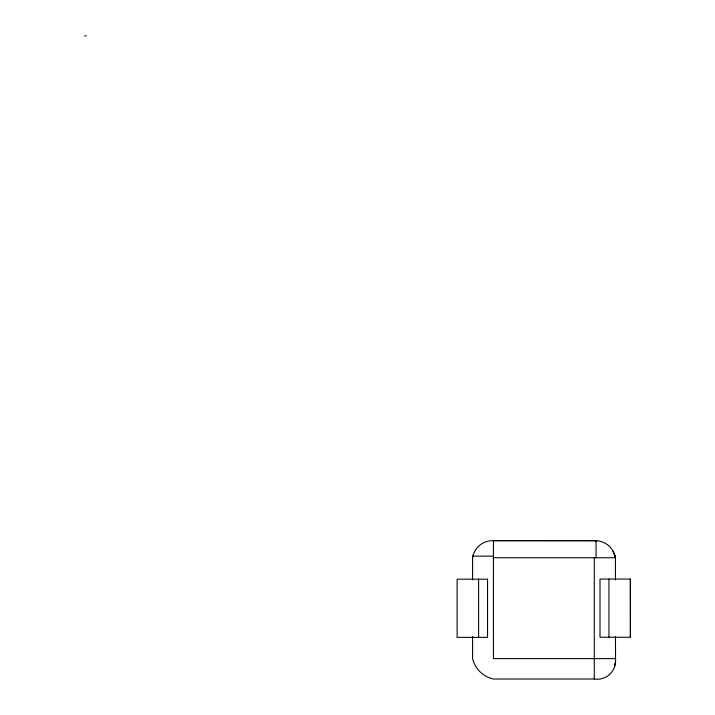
<?xml version="1.0" encoding="UTF-8"?>
<svg xmlns="http://www.w3.org/2000/svg" width="715" height="715" viewBox="0 0 715 715"><rect width="100%" height="100%" fill="white"/><g stroke="black" fill="none" stroke-linecap="round" stroke-linejoin="round"><path stroke-width="1.07" d="M615.445 636.448L615.579 661.447L614.534 667.006A18.375 18.375 0 0 1 594.29 679.018L493.43 679.018A27.313 27.313 0 0 1 472.579 658.613L472.579 636.448M615.579 661.447L614.534 667.006M472.579 579.919L472.579 557.754L473.107 555.358M84.611 35.965L86.149 35.75M596.757 540.701L493.43 540.656A20.288 20.288 0 0 0 472.579 557.754M472.928 556.154L493.43 556.154M493.43 557.754L615.445 557.754L615.445 579.919M630.389 637.244L600.01 637.244L600.01 579.052L630.389 579.052L630.389 637.244L630.362 579.052M615.445 658.613L493.43 658.613L493.43 540.656L596.069 540.692L596.069 557.754M594.29 540.656A20.61 20.61 0 0 1 615.445 557.754L612.907 550.818M615.445 557.754L614.882 555.341M608.957 579.052L608.957 637.244M594.29 557.754L594.29 679.018M478.603 579.177L478.603 637.369M487.55 579.177L457.1 579.177L457.1 637.369L487.55 637.369L487.55 579.177"/></g></svg>
